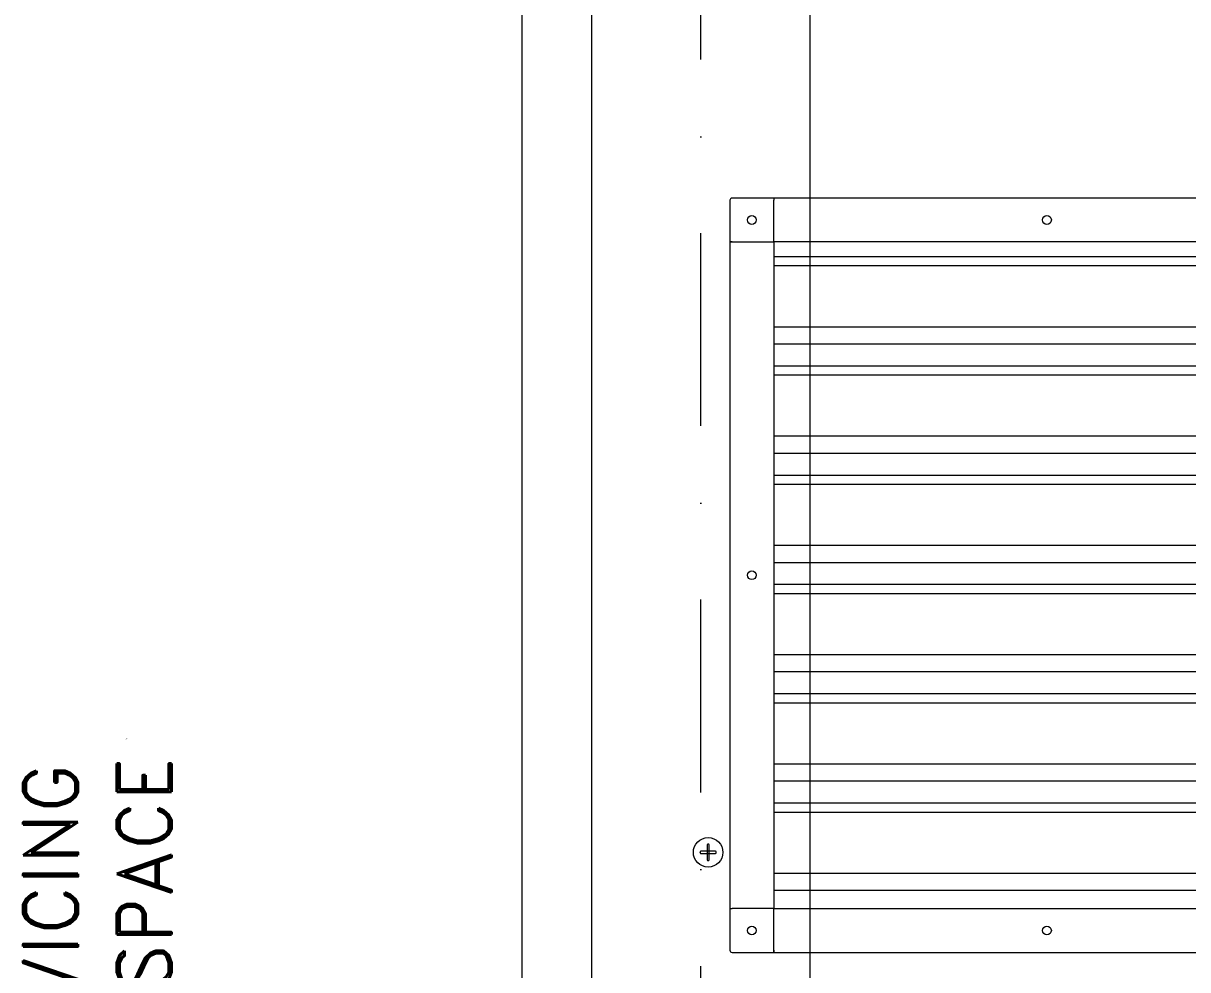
# Model space of a CAD drawing. Header units: millimetres. Extents: x 1322820 to 1391563, y 1051909 to 1098256.
# Drawn here: x 1325009 to 1326074, y 1083760 to 1084626 of the extents above; entities that cross this region are included whole.
import ezdxf

# ---------------------------------------------------------------- set-up
doc = ezdxf.new("R2010")
doc.units = ezdxf.units.MM
doc.header["$MEASUREMENT"] = 0
doc.linetypes.add('Dot & Dashed', pattern=[335.138881, 176.388884, -88.194442, 0, -70.555556])
doc.layers.get('0').update_dxf_attribs({"true_color": 0x787878})
doc.layers.add('circuite prize vitali', color=1, linetype='Continuous')
doc.layers.add('CV_Pen_No__1', color=7, linetype='Continuous', lineweight=13)
doc.layers.add('New_arhitectura - copertina_Pen_No__1', color=7, linetype='Continuous', lineweight=13, true_color=0x787878)
doc.styles.add('GENERATED_STYLE_7', font='calibrib.ttf')

# ---------------------------------------------------------------- blocks, each defined once
blk = doc.blocks.new('UAP Beam 23_6')
at = {"layer": 'New_arhitectura - copertina_Pen_No__1', "color": 7, "linetype": 'Continuous', "lineweight": 13}
for p, q in [((17000, 100), (8450, 100)), ((8450, -100), (16800, -100))]:
    blk.add_line(p, q, dxfattribs=at)
at = {"layer": 'New_arhitectura - copertina_Pen_No__1', "color": 7, "linetype": 'Dot & Dashed', "lineweight": 13}
blk.add_line((0, 0), (16900, 0), dxfattribs=at)
blk = doc.blocks.new('terasa')
at = {"layer": 'New_arhitectura - copertina_Pen_No__1', "linetype": 'Continuous', "lineweight": 13, "zscale": 1000, "rotation": 90}
blk.add_blockref('UAP Beam 23_6', (1325628.502, 1074870.6), dxfattribs=at)

msp = doc.modelspace()

# ---------------------------------------------------------------- block references
msp.add_blockref('terasa', (0, 0))

# ---------------------------------------------------------------- next in the draw order: linework, layer by layer
at = {"layer": 'circuite prize vitali', "linetype": 'Continuous', "flags": 128}
msp.add_lwpolyline([(1326603.5, 1085474, 0, 0, 0), (1326603.5, 1085474, 0, 0, 0), (1326603.5, 1085474, 0, 0, 0), (1325403.6, 1084272.1, 179, 0, 0), (1325102.9, 1083971.3, 0, 0, 0)], format="xyseb", dxfattribs=at)
at = {"layer": 'CV_Pen_No__1', "color": 7, "linetype": 'Continuous', "lineweight": 13}
for p, q in [((1325465.1, 1082343.4), (1325465.1, 1085140.9)), ((1325655.1, 1084463.7), (1325655.1, 1084425.7)), ((1325695.1, 1084465.7), (1325657.1, 1084465.7)), ((1325695.1, 1084465.7), (1325695.1, 1084463.7)), ((1326495.1, 1084465.7), (1325695.1, 1084465.7)), ((1325695.1, 1084465.7), (1325695.1, 1084463.7)), ((1325695.1, 1084427.7), (1325695.1, 1084463.7)), ((1325695.1, 1084425.7), (1325695.1, 1084463.7)), ((1325655.1, 1084425.7), (1325655.1, 1083815.7)), ((1325655.1, 1084425.7), (1325657.1, 1084425.7)), ((1325657.1, 1084425.7), (1325655.1, 1084425.7)), ((1325657.1, 1084425.7), (1325693.1, 1084425.7)), ((1325657.1, 1084425.7), (1325695.1, 1084425.7)), ((1325695.1, 1084425.7), (1325695.1, 1083815.7)), ((1326495.1, 1084425.7), (1325695.1, 1084425.7)), ((1325695.1, 1084412.4), (1326495.1, 1084412.4)), ((1325695.1, 1084404.1), (1326495.1, 1084404.1)), ((1325695.1, 1084348.1), (1326495.1, 1084348.1)), ((1325695.1, 1084332.5), (1326495.1, 1084332.5)), ((1325695.1, 1084312.4), (1326495.1, 1084312.4)), ((1325695.1, 1084304.1), (1326495.1, 1084304.1)), ((1325695.1, 1084248.1), (1326495.1, 1084248.1)), ((1325695.1, 1084232.5), (1326495.1, 1084232.5)), ((1325695.1, 1084212.4), (1326495.1, 1084212.4)), ((1325695.1, 1084204.1), (1326495.1, 1084204.1)), ((1325695.1, 1084148.1), (1326495.1, 1084148.1)), ((1325695.1, 1084132.5), (1326495.1, 1084132.5)), ((1325695.1, 1084112.4), (1326495.1, 1084112.4)), ((1325695.1, 1084104.1), (1326495.1, 1084104.1)), ((1325695.1, 1084048.1), (1326495.1, 1084048.1)), ((1325695.1, 1084032.5), (1326495.1, 1084032.5)), ((1325695.1, 1084012.4), (1326495.1, 1084012.4)), ((1325695.1, 1084004.1), (1326495.1, 1084004.1)), ((1325695.1, 1083948.1), (1326495.1, 1083948.1)), ((1325695.1, 1083932.5), (1326495.1, 1083932.5)), ((1325695.1, 1083912.4), (1326495.1, 1083912.4)), ((1325695.1, 1083904.1), (1326495.1, 1083904.1)), ((1325634.1, 1083873.7), (1325634.1, 1083860.7)), ((1325636.1, 1083860.7), (1325636.1, 1083873.7)), ((1325641.6, 1083868.2), (1325628.6, 1083868.2)), ((1325628.6, 1083866.2), (1325641.6, 1083866.2)), ((1325695.1, 1083848.1), (1326495.1, 1083848.1)), ((1325695.1, 1083832.5), (1326495.1, 1083832.5)), ((1325655.1, 1083815.7), (1325657.1, 1083815.7)), ((1325655.1, 1083815.7), (1325657.1, 1083815.7)), ((1325655.1, 1083815.7), (1325655.1, 1083777.7)), ((1325693.1, 1083815.7), (1325657.1, 1083815.7)), ((1325695.1, 1083815.7), (1325657.1, 1083815.7)), ((1325695.1, 1083815.7), (1326495.1, 1083815.7)), ((1325695.1, 1083777.7), (1325695.1, 1083815.7)), ((1325695.1, 1083777.7), (1325695.1, 1083813.7)), ((1325695.1, 1083775.7), (1325695.1, 1083777.7)), ((1325695.1, 1083777.7), (1325695.1, 1083775.7)), ((1325657.1, 1083775.7), (1325695.1, 1083775.7)), ((1325695.1, 1083775.7), (1326495.1, 1083775.7))]:
    msp.add_line(p, q, dxfattribs=at)
at = {"layer": 'CV_Pen_No__1', "color": 7, "linetype": 'Continuous', "lineweight": 13, "flags": 128}
for points in [[(1325635.1, 1083874.7), (1325635.1, 1083874.7), (1325635.1, 1083874.7), (1325635.1, 1083874.7), (1325635.1, 1083874.7), (1325635.1, 1083874.7), (1325635.1, 1083874.7), (1325635, 1083874.7), (1325635, 1083874.7), (1325635, 1083874.7), (1325635, 1083874.7), (1325635, 1083874.7), (1325635, 1083874.7), (1325635, 1083874.7), (1325635, 1083874.6), (1325634.9, 1083874.6), (1325634.9, 1083874.6), (1325634.9, 1083874.6), (1325634.9, 1083874.6), (1325634.9, 1083874.6), (1325634.9, 1083874.6), (1325634.8, 1083874.6), (1325634.8, 1083874.6), (1325634.8, 1083874.6), (1325634.8, 1083874.6), (1325634.8, 1083874.6), (1325634.8, 1083874.6), (1325634.8, 1083874.6), (1325634.8, 1083874.6), (1325634.8, 1083874.6), (1325634.7, 1083874.6), (1325634.7, 1083874.6), (1325634.7, 1083874.6), (1325634.7, 1083874.6), (1325634.7, 1083874.6), (1325634.7, 1083874.6), (1325634.7, 1083874.6), (1325634.7, 1083874.5), (1325634.7, 1083874.5), (1325634.7, 1083874.5), (1325634.6, 1083874.5), (1325634.6, 1083874.5), (1325634.6, 1083874.5), (1325634.6, 1083874.5), (1325634.6, 1083874.5), (1325634.6, 1083874.5), (1325634.6, 1083874.5), (1325634.5, 1083874.5), (1325634.5, 1083874.5), (1325634.5, 1083874.5), (1325634.5, 1083874.4), (1325634.5, 1083874.4), (1325634.5, 1083874.4), (1325634.5, 1083874.4), (1325634.5, 1083874.4), (1325634.5, 1083874.4), (1325634.5, 1083874.4), (1325634.5, 1083874.4), (1325634.4, 1083874.4), (1325634.4, 1083874.4), (1325634.4, 1083874.4), (1325634.4, 1083874.4), (1325634.4, 1083874.3), (1325634.4, 1083874.3), (1325634.4, 1083874.3), (1325634.4, 1083874.3), (1325634.4, 1083874.3), (1325634.4, 1083874.3), (1325634.4, 1083874.3), (1325634.3, 1083874.3), (1325634.3, 1083874.3), (1325634.3, 1083874.3), (1325634.3, 1083874.2), (1325634.3, 1083874.2), (1325634.3, 1083874.2), (1325634.3, 1083874.2), (1325634.3, 1083874.2), (1325634.3, 1083874.2), (1325634.3, 1083874.2), (1325634.3, 1083874.1), (1325634.3, 1083874.1), (1325634.3, 1083874.1), (1325634.3, 1083874.1), (1325634.2, 1083874.1), (1325634.2, 1083874.1), (1325634.2, 1083874.1), (1325634.2, 1083874.1), (1325634.2, 1083874.1), (1325634.2, 1083874.1), (1325634.2, 1083874), (1325634.2, 1083874), (1325634.2, 1083874), (1325634.2, 1083874), (1325634.2, 1083874), (1325634.2, 1083874), (1325634.2, 1083874), (1325634.2, 1083874), (1325634.2, 1083874), (1325634.2, 1083873.9), (1325634.2, 1083873.9), (1325634.2, 1083873.9), (1325634.2, 1083873.9), (1325634.2, 1083873.9), (1325634.2, 1083873.9), (1325634.2, 1083873.9), (1325634.2, 1083873.8), (1325634.2, 1083873.8), (1325634.1, 1083873.8), (1325634.1, 1083873.8), (1325634.1, 1083873.8), (1325634.1, 1083873.8), (1325634.1, 1083873.8), (1325634.1, 1083873.8), (1325634.1, 1083873.7), (1325634.1, 1083873.7), (1325634.1, 1083873.7), (1325634.1, 1083873.7), (1325634.1, 1083873.7), (1325634.1, 1083873.7)], [(1325636.1, 1083873.7), (1325636.1, 1083873.7), (1325636.1, 1083873.7), (1325636.1, 1083873.7), (1325636.1, 1083873.7), (1325636.1, 1083873.7), (1325636.1, 1083873.7), (1325636.1, 1083873.8), (1325636.1, 1083873.8), (1325636.1, 1083873.8), (1325636.1, 1083873.8), (1325636.1, 1083873.8), (1325636.1, 1083873.8), (1325636.1, 1083873.8), (1325636.1, 1083873.8), (1325636.1, 1083873.9), (1325636.1, 1083873.9), (1325636.1, 1083873.9), (1325636.1, 1083873.9), (1325636.1, 1083873.9), (1325636.1, 1083873.9), (1325636.1, 1083874), (1325636.1, 1083874), (1325636.1, 1083874), (1325636.1, 1083874), (1325636.1, 1083874), (1325636.1, 1083874), (1325636.1, 1083874), (1325636.1, 1083874), (1325636.1, 1083874), (1325636.1, 1083874.1), (1325636.1, 1083874.1), (1325636.1, 1083874.1), (1325636, 1083874.1), (1325636, 1083874.1), (1325636, 1083874.1), (1325636, 1083874.1), (1325636, 1083874.1), (1325636, 1083874.1), (1325636, 1083874.1), (1325636, 1083874.2), (1325636, 1083874.2), (1325636, 1083874.2), (1325636, 1083874.2), (1325636, 1083874.2), (1325636, 1083874.2), (1325636, 1083874.2), (1325636, 1083874.3), (1325635.9, 1083874.3), (1325635.9, 1083874.3), (1325635.9, 1083874.3), (1325635.9, 1083874.3), (1325635.9, 1083874.3), (1325635.9, 1083874.3), (1325635.9, 1083874.3), (1325635.9, 1083874.3), (1325635.9, 1083874.3), (1325635.9, 1083874.4), (1325635.9, 1083874.4), (1325635.8, 1083874.4), (1325635.8, 1083874.4), (1325635.8, 1083874.4), (1325635.8, 1083874.4), (1325635.8, 1083874.4), (1325635.8, 1083874.4), (1325635.8, 1083874.4), (1325635.8, 1083874.4), (1325635.8, 1083874.4), (1325635.8, 1083874.4), (1325635.8, 1083874.5), (1325635.7, 1083874.5), (1325635.7, 1083874.5), (1325635.7, 1083874.5), (1325635.7, 1083874.5), (1325635.7, 1083874.5), (1325635.7, 1083874.5), (1325635.7, 1083874.5), (1325635.7, 1083874.5), (1325635.6, 1083874.5), (1325635.6, 1083874.5), (1325635.6, 1083874.5), (1325635.6, 1083874.5), (1325635.6, 1083874.6), (1325635.6, 1083874.6), (1325635.6, 1083874.6), (1325635.6, 1083874.6), (1325635.6, 1083874.6), (1325635.5, 1083874.6), (1325635.5, 1083874.6), (1325635.5, 1083874.6), (1325635.5, 1083874.6), (1325635.5, 1083874.6), (1325635.5, 1083874.6), (1325635.5, 1083874.6), (1325635.5, 1083874.6), (1325635.5, 1083874.6), (1325635.4, 1083874.6), (1325635.4, 1083874.6), (1325635.4, 1083874.6), (1325635.4, 1083874.6), (1325635.4, 1083874.6), (1325635.4, 1083874.6), (1325635.4, 1083874.6), (1325635.4, 1083874.6), (1325635.3, 1083874.6), (1325635.3, 1083874.7), (1325635.3, 1083874.7), (1325635.3, 1083874.7), (1325635.3, 1083874.7), (1325635.3, 1083874.7), (1325635.3, 1083874.7), (1325635.2, 1083874.7), (1325635.2, 1083874.7), (1325635.2, 1083874.7), (1325635.2, 1083874.7), (1325635.2, 1083874.7), (1325635.2, 1083874.7), (1325635.2, 1083874.7), (1325635.1, 1083874.7)], [(1325628.6, 1083868.2), (1325628.6, 1083868.2), (1325628.6, 1083868.2), (1325628.6, 1083868.2), (1325628.6, 1083868.2), (1325628.6, 1083868.2), (1325628.6, 1083868.2), (1325628.5, 1083868.2), (1325628.5, 1083868.2), (1325628.5, 1083868.2), (1325628.5, 1083868.2), (1325628.5, 1083868.2), (1325628.5, 1083868.2), (1325628.5, 1083868.2), (1325628.5, 1083868.1), (1325628.4, 1083868.1), (1325628.4, 1083868.1), (1325628.4, 1083868.1), (1325628.4, 1083868.1), (1325628.4, 1083868.1), (1325628.4, 1083868.1), (1325628.3, 1083868.1), (1325628.3, 1083868.1), (1325628.3, 1083868.1), (1325628.3, 1083868.1), (1325628.3, 1083868.1), (1325628.3, 1083868.1), (1325628.3, 1083868.1), (1325628.3, 1083868.1), (1325628.3, 1083868.1), (1325628.2, 1083868.1), (1325628.2, 1083868.1), (1325628.2, 1083868.1), (1325628.2, 1083868.1), (1325628.2, 1083868.1), (1325628.2, 1083868.1), (1325628.2, 1083868.1), (1325628.2, 1083868), (1325628.2, 1083868), (1325628.2, 1083868), (1325628.1, 1083868), (1325628.1, 1083868), (1325628.1, 1083868), (1325628.1, 1083868), (1325628.1, 1083868), (1325628.1, 1083868), (1325628.1, 1083868), (1325628, 1083868), (1325628, 1083868), (1325628, 1083868), (1325628, 1083867.9), (1325628, 1083867.9), (1325628, 1083867.9), (1325628, 1083867.9), (1325628, 1083867.9), (1325628, 1083867.9), (1325628, 1083867.9), (1325628, 1083867.9), (1325627.9, 1083867.9), (1325627.9, 1083867.9), (1325627.9, 1083867.9), (1325627.9, 1083867.9), (1325627.9, 1083867.8), (1325627.9, 1083867.8), (1325627.9, 1083867.8), (1325627.9, 1083867.8), (1325627.9, 1083867.8), (1325627.9, 1083867.8), (1325627.9, 1083867.8), (1325627.8, 1083867.8), (1325627.8, 1083867.8), (1325627.8, 1083867.8), (1325627.8, 1083867.7), (1325627.8, 1083867.7), (1325627.8, 1083867.7), (1325627.8, 1083867.7), (1325627.8, 1083867.7), (1325627.8, 1083867.7), (1325627.8, 1083867.7), (1325627.8, 1083867.6), (1325627.8, 1083867.6), (1325627.8, 1083867.6), (1325627.8, 1083867.6), (1325627.7, 1083867.6), (1325627.7, 1083867.6), (1325627.7, 1083867.6), (1325627.7, 1083867.6), (1325627.7, 1083867.6), (1325627.7, 1083867.6), (1325627.7, 1083867.5), (1325627.7, 1083867.5), (1325627.7, 1083867.5), (1325627.7, 1083867.5), (1325627.7, 1083867.5), (1325627.7, 1083867.5), (1325627.7, 1083867.5), (1325627.7, 1083867.5), (1325627.7, 1083867.5), (1325627.7, 1083867.5), (1325627.7, 1083867.4), (1325627.7, 1083867.4), (1325627.7, 1083867.4), (1325627.7, 1083867.4), (1325627.7, 1083867.4), (1325627.7, 1083867.4), (1325627.7, 1083867.3), (1325627.7, 1083867.3), (1325627.6, 1083867.3), (1325627.6, 1083867.3), (1325627.6, 1083867.3), (1325627.6, 1083867.3), (1325627.6, 1083867.3), (1325627.6, 1083867.3), (1325627.6, 1083867.2), (1325627.6, 1083867.2), (1325627.6, 1083867.2), (1325627.6, 1083867.2), (1325627.6, 1083867.2), (1325627.6, 1083867.2)], [(1325627.6, 1083867.2), (1325627.6, 1083867.1), (1325627.6, 1083867.1), (1325627.6, 1083867.1), (1325627.6, 1083867.1), (1325627.6, 1083867.1), (1325627.6, 1083867.1), (1325627.6, 1083867.1), (1325627.6, 1083867.1), (1325627.6, 1083867), (1325627.6, 1083867), (1325627.6, 1083867), (1325627.6, 1083867), (1325627.7, 1083867), (1325627.7, 1083867), (1325627.7, 1083867), (1325627.7, 1083866.9), (1325627.7, 1083866.9), (1325627.7, 1083866.9), (1325627.7, 1083866.9), (1325627.7, 1083866.9), (1325627.7, 1083866.9), (1325627.7, 1083866.9), (1325627.7, 1083866.8), (1325627.7, 1083866.8), (1325627.7, 1083866.8), (1325627.7, 1083866.8), (1325627.7, 1083866.8), (1325627.7, 1083866.8), (1325627.7, 1083866.8), (1325627.7, 1083866.8), (1325627.7, 1083866.8), (1325627.7, 1083866.7), (1325627.7, 1083866.7), (1325627.7, 1083866.7), (1325627.7, 1083866.7), (1325627.8, 1083866.7), (1325627.8, 1083866.7), (1325627.8, 1083866.7), (1325627.8, 1083866.7), (1325627.8, 1083866.7), (1325627.8, 1083866.6), (1325627.8, 1083866.6), (1325627.8, 1083866.6), (1325627.8, 1083866.6), (1325627.8, 1083866.6), (1325627.8, 1083866.6), (1325627.8, 1083866.6), (1325627.8, 1083866.6), (1325627.8, 1083866.5), (1325627.9, 1083866.5), (1325627.9, 1083866.5), (1325627.9, 1083866.5), (1325627.9, 1083866.5), (1325627.9, 1083866.5), (1325627.9, 1083866.5), (1325627.9, 1083866.5), (1325627.9, 1083866.5), (1325627.9, 1083866.5), (1325627.9, 1083866.5), (1325627.9, 1083866.4), (1325628, 1083866.4), (1325628, 1083866.4), (1325628, 1083866.4), (1325628, 1083866.4), (1325628, 1083866.4), (1325628, 1083866.4), (1325628, 1083866.4), (1325628, 1083866.4), (1325628, 1083866.4), (1325628, 1083866.4), (1325628, 1083866.4), (1325628.1, 1083866.3), (1325628.1, 1083866.3), (1325628.1, 1083866.3), (1325628.1, 1083866.3), (1325628.1, 1083866.3), (1325628.1, 1083866.3), (1325628.1, 1083866.3), (1325628.2, 1083866.3), (1325628.2, 1083866.3), (1325628.2, 1083866.3), (1325628.2, 1083866.3), (1325628.2, 1083866.3), (1325628.2, 1083866.3), (1325628.2, 1083866.3), (1325628.2, 1083866.3), (1325628.2, 1083866.2), (1325628.2, 1083866.2), (1325628.3, 1083866.2), (1325628.3, 1083866.2), (1325628.3, 1083866.2), (1325628.3, 1083866.2), (1325628.3, 1083866.2), (1325628.3, 1083866.2), (1325628.3, 1083866.2), (1325628.3, 1083866.2), (1325628.3, 1083866.2), (1325628.4, 1083866.2), (1325628.4, 1083866.2), (1325628.4, 1083866.2), (1325628.4, 1083866.2), (1325628.4, 1083866.2), (1325628.4, 1083866.2), (1325628.4, 1083866.2), (1325628.5, 1083866.2), (1325628.5, 1083866.2), (1325628.5, 1083866.2), (1325628.5, 1083866.2), (1325628.5, 1083866.2), (1325628.5, 1083866.2), (1325628.5, 1083866.2), (1325628.6, 1083866.2), (1325628.6, 1083866.2), (1325628.6, 1083866.2), (1325628.6, 1083866.2), (1325628.6, 1083866.2), (1325628.6, 1083866.2), (1325628.6, 1083866.2)], [(1325642.6, 1083867.2), (1325642.6, 1083867.2), (1325642.6, 1083867.2), (1325642.6, 1083867.2), (1325642.6, 1083867.2), (1325642.6, 1083867.2), (1325642.6, 1083867.2), (1325642.6, 1083867.3), (1325642.6, 1083867.3), (1325642.6, 1083867.3), (1325642.6, 1083867.3), (1325642.6, 1083867.3), (1325642.6, 1083867.3), (1325642.6, 1083867.3), (1325642.6, 1083867.4), (1325642.6, 1083867.4), (1325642.6, 1083867.4), (1325642.6, 1083867.4), (1325642.6, 1083867.4), (1325642.6, 1083867.4), (1325642.6, 1083867.5), (1325642.6, 1083867.5), (1325642.6, 1083867.5), (1325642.6, 1083867.5), (1325642.6, 1083867.5), (1325642.6, 1083867.5), (1325642.6, 1083867.5), (1325642.6, 1083867.5), (1325642.6, 1083867.5), (1325642.6, 1083867.5), (1325642.6, 1083867.6), (1325642.6, 1083867.6), (1325642.5, 1083867.6), (1325642.5, 1083867.6), (1325642.5, 1083867.6), (1325642.5, 1083867.6), (1325642.5, 1083867.6), (1325642.5, 1083867.6), (1325642.5, 1083867.6), (1325642.5, 1083867.6), (1325642.5, 1083867.7), (1325642.5, 1083867.7), (1325642.5, 1083867.7), (1325642.5, 1083867.7), (1325642.5, 1083867.7), (1325642.5, 1083867.7), (1325642.5, 1083867.7), (1325642.5, 1083867.8), (1325642.4, 1083867.8), (1325642.4, 1083867.8), (1325642.4, 1083867.8), (1325642.4, 1083867.8), (1325642.4, 1083867.8), (1325642.4, 1083867.8), (1325642.4, 1083867.8), (1325642.4, 1083867.8), (1325642.4, 1083867.8), (1325642.4, 1083867.9), (1325642.4, 1083867.9), (1325642.3, 1083867.9), (1325642.3, 1083867.9), (1325642.3, 1083867.9), (1325642.3, 1083867.9), (1325642.3, 1083867.9), (1325642.3, 1083867.9), (1325642.3, 1083867.9), (1325642.3, 1083867.9), (1325642.3, 1083867.9), (1325642.3, 1083867.9), (1325642.3, 1083868), (1325642.2, 1083868), (1325642.2, 1083868), (1325642.2, 1083868), (1325642.2, 1083868), (1325642.2, 1083868), (1325642.2, 1083868), (1325642.2, 1083868), (1325642.2, 1083868), (1325642.1, 1083868), (1325642.1, 1083868), (1325642.1, 1083868), (1325642.1, 1083868), (1325642.1, 1083868.1), (1325642.1, 1083868.1), (1325642.1, 1083868.1), (1325642.1, 1083868.1), (1325642.1, 1083868.1), (1325642, 1083868.1), (1325642, 1083868.1), (1325642, 1083868.1), (1325642, 1083868.1), (1325642, 1083868.1), (1325642, 1083868.1), (1325642, 1083868.1), (1325642, 1083868.1), (1325642, 1083868.1), (1325641.9, 1083868.1), (1325641.9, 1083868.1), (1325641.9, 1083868.1), (1325641.9, 1083868.1), (1325641.9, 1083868.1), (1325641.9, 1083868.1), (1325641.9, 1083868.1), (1325641.9, 1083868.1), (1325641.8, 1083868.1), (1325641.8, 1083868.2), (1325641.8, 1083868.2), (1325641.8, 1083868.2), (1325641.8, 1083868.2), (1325641.8, 1083868.2), (1325641.8, 1083868.2), (1325641.7, 1083868.2), (1325641.7, 1083868.2), (1325641.7, 1083868.2), (1325641.7, 1083868.2), (1325641.7, 1083868.2), (1325641.7, 1083868.2), (1325641.7, 1083868.2), (1325641.6, 1083868.2)], [(1325641.6, 1083866.2), (1325641.7, 1083866.2), (1325641.7, 1083866.2), (1325641.7, 1083866.2), (1325641.7, 1083866.2), (1325641.7, 1083866.2), (1325641.7, 1083866.2), (1325641.7, 1083866.2), (1325641.7, 1083866.2), (1325641.8, 1083866.2), (1325641.8, 1083866.2), (1325641.8, 1083866.2), (1325641.8, 1083866.2), (1325641.8, 1083866.2), (1325641.8, 1083866.2), (1325641.8, 1083866.2), (1325641.9, 1083866.2), (1325641.9, 1083866.2), (1325641.9, 1083866.2), (1325641.9, 1083866.2), (1325641.9, 1083866.2), (1325641.9, 1083866.2), (1325641.9, 1083866.2), (1325642, 1083866.2), (1325642, 1083866.2), (1325642, 1083866.2), (1325642, 1083866.2), (1325642, 1083866.2), (1325642, 1083866.2), (1325642, 1083866.2), (1325642, 1083866.2), (1325642, 1083866.2), (1325642.1, 1083866.3), (1325642.1, 1083866.3), (1325642.1, 1083866.3), (1325642.1, 1083866.3), (1325642.1, 1083866.3), (1325642.1, 1083866.3), (1325642.1, 1083866.3), (1325642.1, 1083866.3), (1325642.1, 1083866.3), (1325642.2, 1083866.3), (1325642.2, 1083866.3), (1325642.2, 1083866.3), (1325642.2, 1083866.3), (1325642.2, 1083866.3), (1325642.2, 1083866.3), (1325642.2, 1083866.4), (1325642.2, 1083866.4), (1325642.3, 1083866.4), (1325642.3, 1083866.4), (1325642.3, 1083866.4), (1325642.3, 1083866.4), (1325642.3, 1083866.4), (1325642.3, 1083866.4), (1325642.3, 1083866.4), (1325642.3, 1083866.4), (1325642.3, 1083866.4), (1325642.3, 1083866.4), (1325642.3, 1083866.5), (1325642.4, 1083866.5), (1325642.4, 1083866.5), (1325642.4, 1083866.5), (1325642.4, 1083866.5), (1325642.4, 1083866.5), (1325642.4, 1083866.5), (1325642.4, 1083866.5), (1325642.4, 1083866.5), (1325642.4, 1083866.5), (1325642.4, 1083866.5), (1325642.4, 1083866.6), (1325642.5, 1083866.6), (1325642.5, 1083866.6), (1325642.5, 1083866.6), (1325642.5, 1083866.6), (1325642.5, 1083866.6), (1325642.5, 1083866.6), (1325642.5, 1083866.6), (1325642.5, 1083866.7), (1325642.5, 1083866.7), (1325642.5, 1083866.7), (1325642.5, 1083866.7), (1325642.5, 1083866.7), (1325642.5, 1083866.7), (1325642.5, 1083866.7), (1325642.5, 1083866.7), (1325642.5, 1083866.7), (1325642.6, 1083866.8), (1325642.6, 1083866.8), (1325642.6, 1083866.8), (1325642.6, 1083866.8), (1325642.6, 1083866.8), (1325642.6, 1083866.8), (1325642.6, 1083866.8), (1325642.6, 1083866.8), (1325642.6, 1083866.8), (1325642.6, 1083866.9), (1325642.6, 1083866.9), (1325642.6, 1083866.9), (1325642.6, 1083866.9), (1325642.6, 1083866.9), (1325642.6, 1083866.9), (1325642.6, 1083866.9), (1325642.6, 1083867), (1325642.6, 1083867), (1325642.6, 1083867), (1325642.6, 1083867), (1325642.6, 1083867), (1325642.6, 1083867), (1325642.6, 1083867), (1325642.6, 1083867), (1325642.6, 1083867.1), (1325642.6, 1083867.1), (1325642.6, 1083867.1), (1325642.6, 1083867.1), (1325642.6, 1083867.1), (1325642.6, 1083867.1), (1325642.6, 1083867.1), (1325642.6, 1083867.2)], [(1325634.1, 1083860.7), (1325634.1, 1083860.6), (1325634.1, 1083860.6), (1325634.1, 1083860.6), (1325634.1, 1083860.6), (1325634.1, 1083860.6), (1325634.1, 1083860.6), (1325634.1, 1083860.6), (1325634.1, 1083860.6), (1325634.1, 1083860.5), (1325634.1, 1083860.5), (1325634.1, 1083860.5), (1325634.1, 1083860.5), (1325634.2, 1083860.5), (1325634.2, 1083860.5), (1325634.2, 1083860.5), (1325634.2, 1083860.4), (1325634.2, 1083860.4), (1325634.2, 1083860.4), (1325634.2, 1083860.4), (1325634.2, 1083860.4), (1325634.2, 1083860.4), (1325634.2, 1083860.4), (1325634.2, 1083860.3), (1325634.2, 1083860.3), (1325634.2, 1083860.3), (1325634.2, 1083860.3), (1325634.2, 1083860.3), (1325634.2, 1083860.3), (1325634.2, 1083860.3), (1325634.2, 1083860.3), (1325634.2, 1083860.3), (1325634.2, 1083860.2), (1325634.2, 1083860.2), (1325634.2, 1083860.2), (1325634.2, 1083860.2), (1325634.3, 1083860.2), (1325634.3, 1083860.2), (1325634.3, 1083860.2), (1325634.3, 1083860.2), (1325634.3, 1083860.2), (1325634.3, 1083860.1), (1325634.3, 1083860.1), (1325634.3, 1083860.1), (1325634.3, 1083860.1), (1325634.3, 1083860.1), (1325634.3, 1083860.1), (1325634.3, 1083860.1), (1325634.3, 1083860.1), (1325634.3, 1083860), (1325634.4, 1083860), (1325634.4, 1083860), (1325634.4, 1083860), (1325634.4, 1083860), (1325634.4, 1083860), (1325634.4, 1083860), (1325634.4, 1083860), (1325634.4, 1083860), (1325634.4, 1083860), (1325634.4, 1083860), (1325634.4, 1083859.9), (1325634.5, 1083859.9), (1325634.5, 1083859.9), (1325634.5, 1083859.9), (1325634.5, 1083859.9), (1325634.5, 1083859.9), (1325634.5, 1083859.9), (1325634.5, 1083859.9), (1325634.5, 1083859.9), (1325634.5, 1083859.9), (1325634.5, 1083859.9), (1325634.5, 1083859.9), (1325634.6, 1083859.8), (1325634.6, 1083859.8), (1325634.6, 1083859.8), (1325634.6, 1083859.8), (1325634.6, 1083859.8), (1325634.6, 1083859.8), (1325634.6, 1083859.8), (1325634.7, 1083859.8), (1325634.7, 1083859.8), (1325634.7, 1083859.8), (1325634.7, 1083859.8), (1325634.7, 1083859.8), (1325634.7, 1083859.8), (1325634.7, 1083859.8), (1325634.7, 1083859.8), (1325634.7, 1083859.7), (1325634.7, 1083859.7), (1325634.8, 1083859.7), (1325634.8, 1083859.7), (1325634.8, 1083859.7), (1325634.8, 1083859.7), (1325634.8, 1083859.7), (1325634.8, 1083859.7), (1325634.8, 1083859.7), (1325634.8, 1083859.7), (1325634.8, 1083859.7), (1325634.9, 1083859.7), (1325634.9, 1083859.7), (1325634.9, 1083859.7), (1325634.9, 1083859.7), (1325634.9, 1083859.7), (1325634.9, 1083859.7), (1325634.9, 1083859.7), (1325635, 1083859.7), (1325635, 1083859.7), (1325635, 1083859.7), (1325635, 1083859.7), (1325635, 1083859.7), (1325635, 1083859.7), (1325635, 1083859.7), (1325635.1, 1083859.7), (1325635.1, 1083859.7), (1325635.1, 1083859.7), (1325635.1, 1083859.7), (1325635.1, 1083859.7), (1325635.1, 1083859.7), (1325635.1, 1083859.7)], [(1325635.1, 1083859.7), (1325635.2, 1083859.7), (1325635.2, 1083859.7), (1325635.2, 1083859.7), (1325635.2, 1083859.7), (1325635.2, 1083859.7), (1325635.2, 1083859.7), (1325635.2, 1083859.7), (1325635.2, 1083859.7), (1325635.3, 1083859.7), (1325635.3, 1083859.7), (1325635.3, 1083859.7), (1325635.3, 1083859.7), (1325635.3, 1083859.7), (1325635.3, 1083859.7), (1325635.3, 1083859.7), (1325635.4, 1083859.7), (1325635.4, 1083859.7), (1325635.4, 1083859.7), (1325635.4, 1083859.7), (1325635.4, 1083859.7), (1325635.4, 1083859.7), (1325635.4, 1083859.7), (1325635.5, 1083859.7), (1325635.5, 1083859.7), (1325635.5, 1083859.7), (1325635.5, 1083859.7), (1325635.5, 1083859.7), (1325635.5, 1083859.7), (1325635.5, 1083859.7), (1325635.5, 1083859.7), (1325635.5, 1083859.7), (1325635.6, 1083859.8), (1325635.6, 1083859.8), (1325635.6, 1083859.8), (1325635.6, 1083859.8), (1325635.6, 1083859.8), (1325635.6, 1083859.8), (1325635.6, 1083859.8), (1325635.6, 1083859.8), (1325635.6, 1083859.8), (1325635.7, 1083859.8), (1325635.7, 1083859.8), (1325635.7, 1083859.8), (1325635.7, 1083859.8), (1325635.7, 1083859.8), (1325635.7, 1083859.8), (1325635.7, 1083859.9), (1325635.7, 1083859.9), (1325635.8, 1083859.9), (1325635.8, 1083859.9), (1325635.8, 1083859.9), (1325635.8, 1083859.9), (1325635.8, 1083859.9), (1325635.8, 1083859.9), (1325635.8, 1083859.9), (1325635.8, 1083859.9), (1325635.8, 1083859.9), (1325635.8, 1083859.9), (1325635.8, 1083860), (1325635.9, 1083860), (1325635.9, 1083860), (1325635.9, 1083860), (1325635.9, 1083860), (1325635.9, 1083860), (1325635.9, 1083860), (1325635.9, 1083860), (1325635.9, 1083860), (1325635.9, 1083860), (1325635.9, 1083860), (1325635.9, 1083860.1), (1325636, 1083860.1), (1325636, 1083860.1), (1325636, 1083860.1), (1325636, 1083860.1), (1325636, 1083860.1), (1325636, 1083860.1), (1325636, 1083860.1), (1325636, 1083860.2), (1325636, 1083860.2), (1325636, 1083860.2), (1325636, 1083860.2), (1325636, 1083860.2), (1325636, 1083860.2), (1325636, 1083860.2), (1325636, 1083860.2), (1325636.1, 1083860.2), (1325636.1, 1083860.3), (1325636.1, 1083860.3), (1325636.1, 1083860.3), (1325636.1, 1083860.3), (1325636.1, 1083860.3), (1325636.1, 1083860.3), (1325636.1, 1083860.3), (1325636.1, 1083860.3), (1325636.1, 1083860.3), (1325636.1, 1083860.4), (1325636.1, 1083860.4), (1325636.1, 1083860.4), (1325636.1, 1083860.4), (1325636.1, 1083860.4), (1325636.1, 1083860.4), (1325636.1, 1083860.4), (1325636.1, 1083860.5), (1325636.1, 1083860.5), (1325636.1, 1083860.5), (1325636.1, 1083860.5), (1325636.1, 1083860.5), (1325636.1, 1083860.5), (1325636.1, 1083860.5), (1325636.1, 1083860.5), (1325636.1, 1083860.6), (1325636.1, 1083860.6), (1325636.1, 1083860.6), (1325636.1, 1083860.6), (1325636.1, 1083860.6), (1325636.1, 1083860.6), (1325636.1, 1083860.6), (1325636.1, 1083860.7)]]:
    msp.add_lwpolyline(points, dxfattribs=at)
at = {"layer": 'CV_Pen_No__1', "color": 7, "linetype": 'Continuous', "lineweight": 13}
for centre, radius in [((1325675.1, 1084445.7), 4), ((1325945.1, 1084445.7), 4), ((1325675.1, 1084120.7), 4), ((1325635.1, 1083867.2), 13.5), ((1325635.1, 1083867.2), 13.5), ((1325675.1, 1083795.7), 4), ((1325945.1, 1083795.7), 4)]:
    msp.add_circle(centre, radius, dxfattribs=at)
for centre, start, end in [((1325657.1, 1084463.7), 90, 180), ((1325657.1, 1083777.7), 180, 270)]:
    msp.add_arc(centre, 2, start, end, dxfattribs=at)

# ---------------------------------------------------------------- next in the draw order: texts
at = {"layer": 'CV_Pen_No__1', "color": 7, "linetype": 'Continuous', "lineweight": 13, "char_height": 50, "attachment_point": 7, "rotation": 90, "style": 'GENERATED_STYLE_7'}
for s, insert in [('\\A1;{\\Fromand|c0;FREE SPACE}', (1325144.1, 1083543.4)), ('\\A1;{\\Fromand|c0;FOR SERVICING}', (1325058.6, 1083440.4))]:
    msp.add_mtext(s, dxfattribs=dict(at, insert=insert))

doc.saveas('drawing.dxf')
